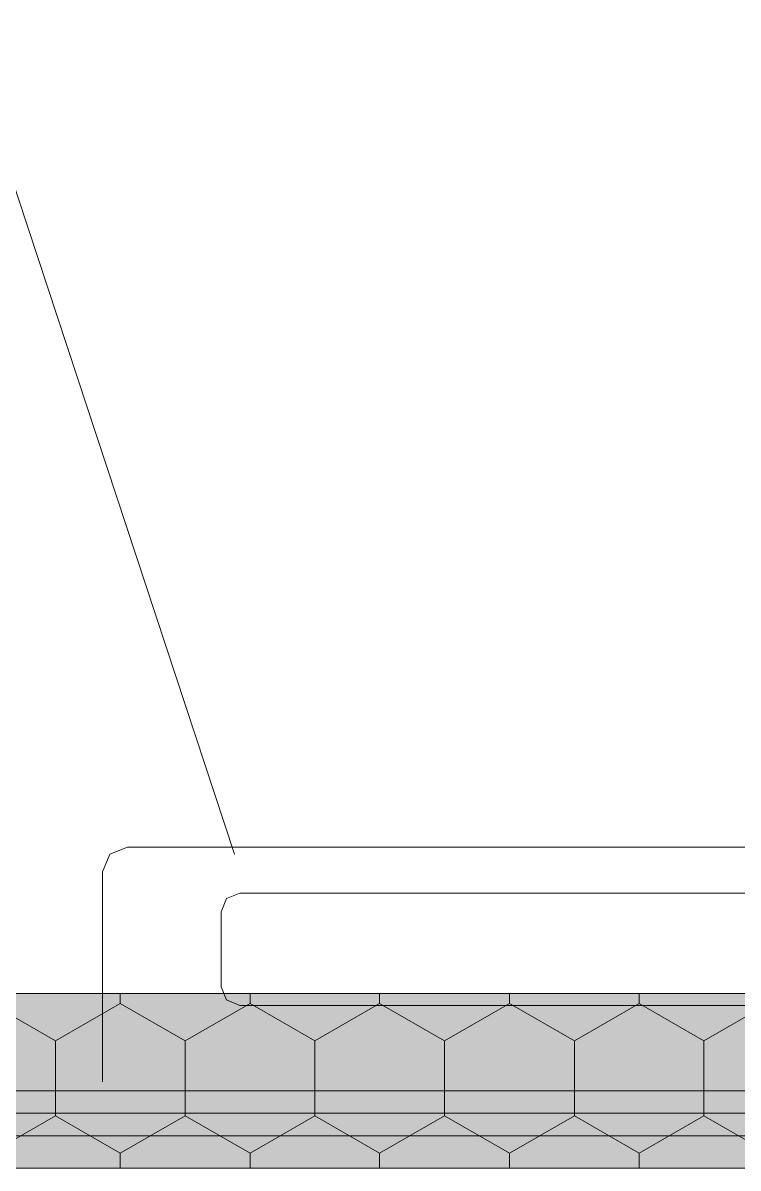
# Model space of a CAD drawing. Header units: millimetres. Extents: x -546 to 1681, y -650 to 1730.
# Drawn here: x 571.616 to 574.481, y 441.761 to 446.351 of the extents above; entities that cross this region are included whole.
import ezdxf

# ---------------------------------------------------------------- set-up
doc = ezdxf.new("R2010")
doc.units = ezdxf.units.MM

msp = doc.modelspace()

# ---------------------------------------------------------------- hatches: boundary and pattern name
at = {"true_color": 0xdede87}
h = msp.add_hatch(color=41, dxfattribs=at)
h.dxf.hatch_style = 2
h.paths.add_polyline_path([(579.4229, 442.4614), (579.4229, 441.7614), (548.8018, 441.7614), (548.8018, 442.4614)])

# ---------------------------------------------------------------- linework, layer by layer
at = {"color": 251, "lineweight": 0, "true_color": 0x646464}
for points in [[(572.4639, 443.0194), (569.7819, 451.1565)], [(571.9349, 442.9484), (571.9642, 443.0194), (572.0349, 443.0484)], [(572.0349, 443.0484), (577.7849, 443.0484)], [(571.9349, 442.1074), (571.9349, 442.9484)], [(572.4099, 442.7884), (572.4316, 442.8417), (572.4849, 442.8634)], [(574.7579, 442.8634), (572.4849, 442.8634)], [(572.4099, 442.7884), (572.4099, 442.4884)], [(572.4849, 442.4134), (572.4316, 442.4356), (572.4099, 442.4884)], [(572.4849, 442.4134), (574.7579, 442.4134)]]:
    msp.add_lwpolyline(points, dxfattribs=at)
at = {"color": 7, "lineweight": 0}
for points in [[(579.4229, 442.4614), (548.8018, 442.4614)], [(572.0059, 442.4214), (572.0059, 442.4614)], [(572.5259, 442.4214), (572.5259, 442.4614)], [(573.0449, 442.4214), (573.0449, 442.4614)], [(573.5649, 442.4214), (573.5649, 442.4614)], [(574.0849, 442.4214), (574.0849, 442.4614)], [(571.7459, 442.2714), (571.4859, 442.4214)], [(572.0059, 442.4214), (571.7459, 442.2714)], [(572.2659, 442.2714), (572.0059, 442.4214)], [(572.5259, 442.4214), (572.2659, 442.2714)], [(572.7849, 442.2714), (572.5259, 442.4214)], [(573.0449, 442.4214), (572.7849, 442.2714)], [(573.3049, 442.2714), (573.0449, 442.4214)], [(573.5649, 442.4214), (573.3049, 442.2714)], [(573.8249, 442.2714), (573.5649, 442.4214)], [(574.0849, 442.4214), (573.8249, 442.2714)], [(574.3439, 442.2714), (574.0849, 442.4214)], [(574.6039, 442.4214), (574.3439, 442.2714)], [(571.7459, 441.9714), (571.7459, 442.2714)], [(572.2659, 441.9714), (572.2659, 442.2714)], [(572.7849, 441.9714), (572.7849, 442.2714)], [(573.3049, 441.9714), (573.3049, 442.2714)], [(573.8249, 441.9714), (573.8249, 442.2714)], [(574.3439, 441.9714), (574.3439, 442.2714)], [(580.0369, 442.0714), (569.7819, 442.0714)], [(580.0369, 441.9814), (569.6919, 441.9814)], [(571.7459, 441.9714), (571.4859, 441.8214)], [(572.0059, 441.8214), (571.7459, 441.9714)], [(572.2659, 441.9714), (572.0059, 441.8214)], [(572.5259, 441.8214), (572.2659, 441.9714)], [(572.7849, 441.9714), (572.5259, 441.8214)], [(573.0449, 441.8214), (572.7849, 441.9714)], [(573.3049, 441.9714), (573.0449, 441.8214)], [(573.5649, 441.8214), (573.3049, 441.9714)], [(573.8249, 441.9714), (573.5649, 441.8214)], [(574.0849, 441.8214), (573.8249, 441.9714)], [(574.3439, 441.9714), (574.0849, 441.8214)], [(574.6039, 441.8214), (574.3439, 441.9714)], [(580.1269, 441.8914), (569.0019, 441.8914)], [(572.0059, 441.7614), (572.0059, 441.8214)], [(572.5259, 441.7614), (572.5259, 441.8214)], [(573.0449, 441.7614), (573.0449, 441.8214)], [(573.5649, 441.7614), (573.5649, 441.8214)], [(574.0849, 441.7614), (574.0849, 441.8214)], [(548.8018, 441.7614), (580.1229, 441.7614)], [(580.3769, 441.7614), (569.0019, 441.7614)]]:
    msp.add_lwpolyline(points, dxfattribs=at)

doc.saveas('drawing.dxf')
